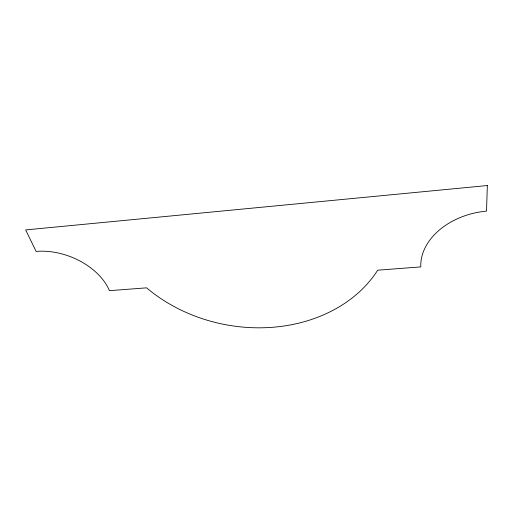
<?xml version="1.0" encoding="UTF-8"?>
<svg xmlns="http://www.w3.org/2000/svg" width="513" height="513" viewBox="0 0 513 513"><rect width="100%" height="100%" fill="white"/><g stroke="black" fill="none" stroke-linecap="round" stroke-linejoin="round"><path stroke-width="0.77" d="M487.35 185.539L486.516 211.125A65.895 47.594 -11.4 0 0 420.807 266.901L377.696 270.191A146.417 117.919 10.6 0 1 146.596 287.838L109.461 290.679A57.469 38.328 21.3 0 0 36.128 251.441L25.65 229.914L487.35 185.539"/></g></svg>
